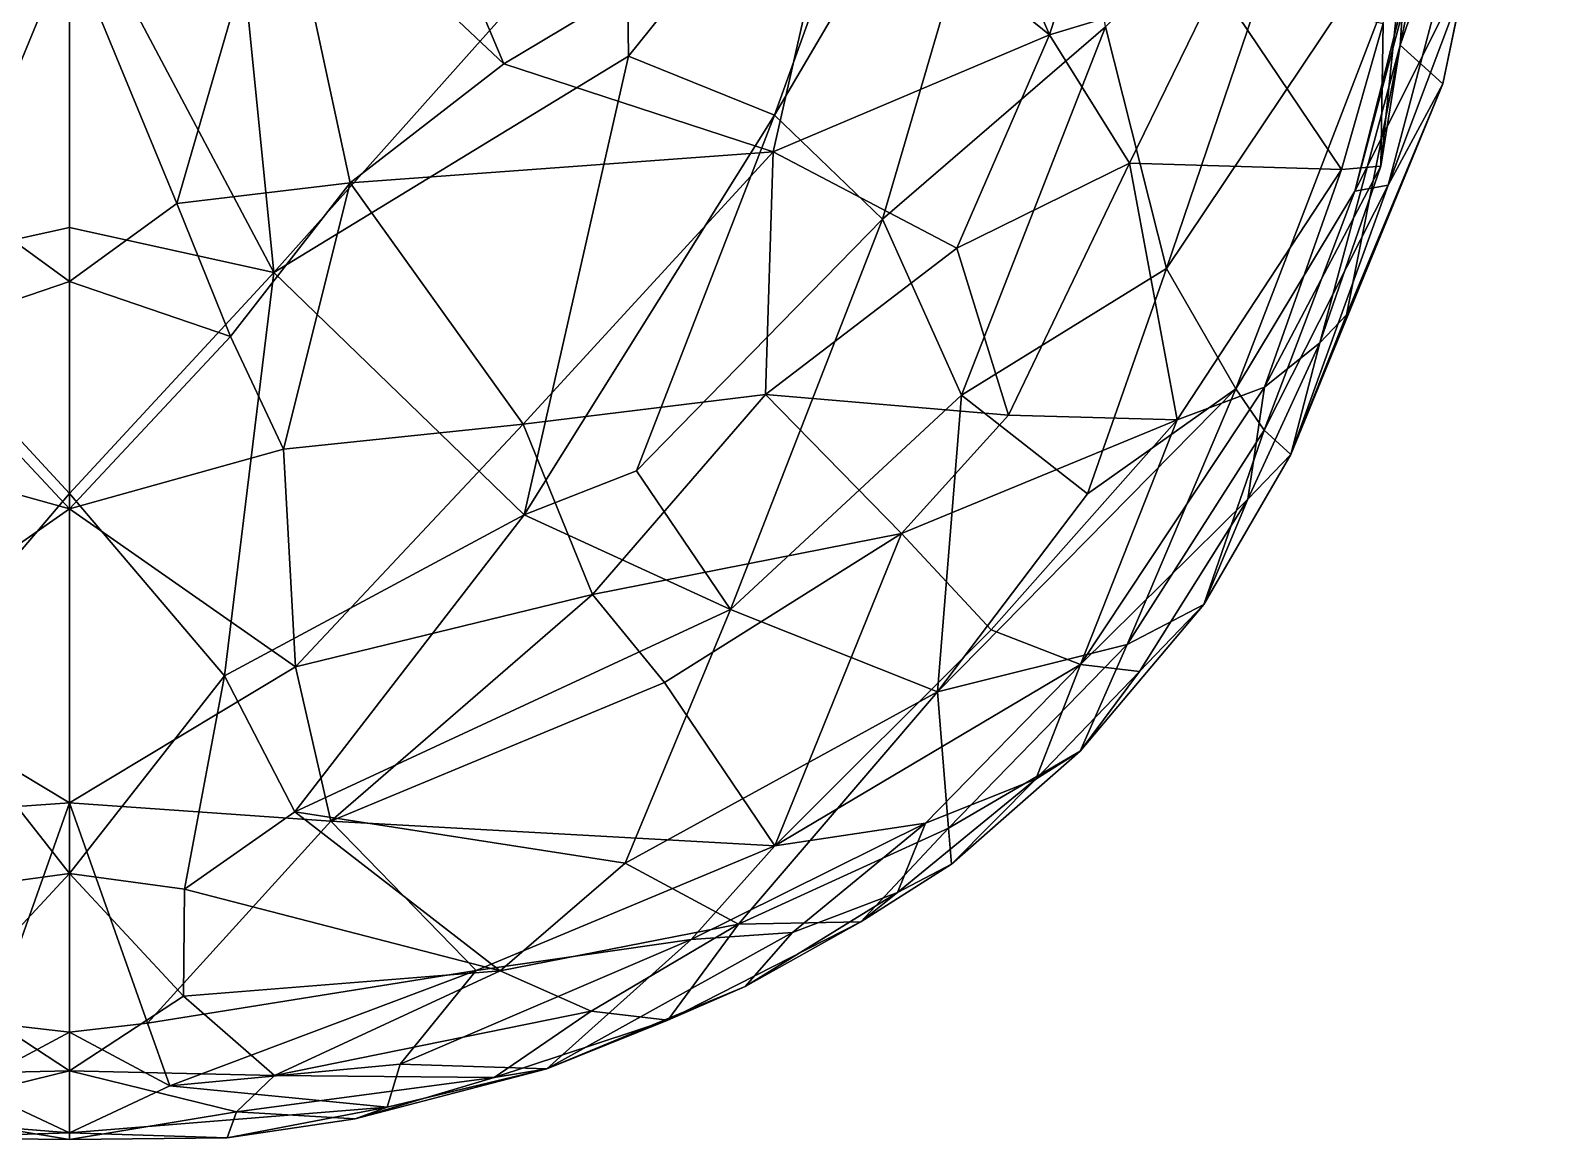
# Model space of a CAD drawing. Extents: x -0.4 to 0.4, y -0.75 to 1.84.
# Drawn here: x -0.0041 to 0.1536, y -0.7521 to -0.6369 of the extents above; entities that cross this region are included whole.
import ezdxf

# ---------------------------------------------------------------- set-up
doc = ezdxf.new("R2010")
doc.units = 0
doc.layers.add('MANATEE$$LWO', color=1, linetype='CONTINUOUS')

msp = doc.modelspace()

# ---------------------------------------------------------------- linework, layer by layer
at = {"layer": 'MANATEE$$LWO'}
for points in [[(0.15357, -0.59056, 0.01142), (0.13702, -0.65294, 0.00117), (0.1427, -0.6424, -0.01742)], [(0.13702, -0.65294, 0.00117), (0.15357, -0.59056, 0.01142), (0.14654, -0.62757, 0.03158)], [(0.15139, -0.60055, -0.01799), (0.15357, -0.59056, 0.01142), (0.1427, -0.6424, -0.01742)], [(0.07326, -0.64568, 0.13287), (0.10197, -0.59679, 0.17494), (0.08954, -0.60043, 0.17915)], [(0.07326, -0.64568, 0.13287), (0.08446, -0.65648, 0.10731), (0.10197, -0.59679, 0.17494)], [(0.08446, -0.65648, 0.10731), (0.10765, -0.6365, 0.10754), (0.10197, -0.59679, 0.17494)], [(0.0581, -0.63952, 0.15009), (0.08954, -0.60043, 0.17915), (0.05785, -0.62093, 0.17087)], [(0.08954, -0.60043, 0.17915), (0.0581, -0.63952, 0.15009), (0.07326, -0.64568, 0.13287)], [(0.14414, -0.60994, -0.04409), (0.15139, -0.60055, -0.01799), (0.13824, -0.63838, -0.05591)], [(0.15139, -0.60055, -0.01799), (0.1427, -0.6424, -0.01742), (0.13824, -0.63838, -0.05591)], [(0.08883, -0.60697, -0.18577), (0.10182, -0.63731, -0.17072), (0.0799, -0.61954, -0.18813)], [(0.10182, -0.63731, -0.17072), (0.08883, -0.60697, -0.18577), (0.11034, -0.61045, -0.16781)], [(0.02175, -0.61829, -0.18754), (0.03196, -0.6091, -0.18384), (0.04514, -0.64034, -0.18898)], [(0.04514, -0.64034, -0.18898), (0.03196, -0.6091, -0.18384), (0.0799, -0.61954, -0.18813)], [(0.13824, -0.63838, -0.05591), (0.13962, -0.6178, -0.06721), (0.14414, -0.60994, -0.04409)], [(0.11922, -0.63206, -0.15504), (0.10182, -0.63731, -0.17072), (0.11034, -0.61045, -0.16781)], [(0.13018, -0.61386, 0.10211), (0.10765, -0.6365, 0.10754), (0.11399, -0.6616, 0.06166)], [(0.13018, -0.61386, 0.10211), (0.11399, -0.6616, 0.06166), (0.14217, -0.61952, 0.07651)], [(0.13648, -0.63615, -0.11572), (0.13962, -0.6178, -0.06721), (0.13626, -0.65098, -0.09546)], [(0.13962, -0.6178, -0.06721), (0.13824, -0.63838, -0.05591), (0.13626, -0.65098, -0.09546)], [(0, -0.62779, -0.18791), (-0.01115, -0.65485, -0.18726), (-0.02175, -0.61829, -0.18754)], [(0.01115, -0.65485, -0.18726), (0, -0.62779, -0.18791), (0.02175, -0.61829, -0.18754)], [(0.01115, -0.65485, -0.18726), (0.02175, -0.61829, -0.18754), (0.02918, -0.65271, -0.18856)], [(0.04514, -0.64034, -0.18898), (0.02918, -0.65271, -0.18856), (0.02175, -0.61829, -0.18754)], [(0.05785, -0.62093, 0.17087), (0.0179, -0.6287, 0.17344), (0.02123, -0.66201, 0.13698)], [(0.02123, -0.66201, 0.13698), (0.0581, -0.63952, 0.15009), (0.05785, -0.62093, 0.17087)], [(0.04514, -0.64034, -0.18898), (0.0799, -0.61954, -0.18813), (0.07313, -0.64948, -0.18096)], [(0.10182, -0.63731, -0.17072), (0.07313, -0.64948, -0.18096), (0.0799, -0.61954, -0.18813)], [(0.11399, -0.6616, 0.06166), (0.12118, -0.67411, 0.02711), (0.14217, -0.61952, 0.07651)], [(0.13353, -0.65355, 0.02864), (0.14217, -0.61952, 0.07651), (0.12118, -0.67411, 0.02711)], [(0.13353, -0.65355, 0.02864), (0.14228, -0.62081, 0.0546), (0.14217, -0.61952, 0.07651)], [(0.13353, -0.65355, 0.02864), (0.14654, -0.62757, 0.03158), (0.14228, -0.62081, 0.0546)], [(0, -0.62198, 0.1821), (-0.02123, -0.66201, 0.13698), (0, -0.65735, 0.14253)], [(0, -0.62198, 0.1821), (-0.0179, -0.6287, 0.17344), (-0.02123, -0.66201, 0.13698)], [(0.02123, -0.66201, 0.13698), (0, -0.62198, 0.1821), (0, -0.65735, 0.14253)], [(0.0179, -0.6287, 0.17344), (0, -0.62198, 0.1821), (0.02123, -0.66201, 0.13698)], [(0, -0.62779, -0.18791), (0, -0.66295, -0.17677), (-0.01115, -0.65485, -0.18726)], [(0, -0.66295, -0.17677), (0, -0.62779, -0.18791), (0.01115, -0.65485, -0.18726)], [(0.13702, -0.65294, 0.00117), (0.14654, -0.62757, 0.03158), (0.13353, -0.65355, 0.02864)], [(0.11012, -0.65065, -0.15812), (0.10182, -0.63731, -0.17072), (0.11922, -0.63206, -0.15504)], [(0.11012, -0.65065, -0.15812), (0.11922, -0.63206, -0.15504), (0.13214, -0.65132, -0.12267)], [(0.11922, -0.63206, -0.15504), (0.13648, -0.63615, -0.11572), (0.13214, -0.65132, -0.12267)], [(0.09268, -0.67476, 0.0728), (0.10765, -0.6365, 0.10754), (0.08446, -0.65648, 0.10731)], [(0.09268, -0.67476, 0.0728), (0.11399, -0.6616, 0.06166), (0.10765, -0.6365, 0.10754)], [(0.13648, -0.63615, -0.11572), (0.13626, -0.65098, -0.09546), (0.13214, -0.65132, -0.12267)], [(0.07313, -0.64948, -0.18096), (0.10182, -0.63731, -0.17072), (0.09218, -0.65948, -0.16406)], [(0.11012, -0.65065, -0.15812), (0.09218, -0.65948, -0.16406), (0.10182, -0.63731, -0.17072)], [(0.13626, -0.65098, -0.09546), (0.13824, -0.63838, -0.05591), (0.12989, -0.66933, -0.08239)], [(0.13824, -0.63838, -0.05591), (0.13266, -0.66641, -0.04151), (0.12989, -0.66933, -0.08239)], [(0.13266, -0.66641, -0.04151), (0.13824, -0.63838, -0.05591), (0.1427, -0.6424, -0.01742)], [(0.02123, -0.66201, 0.13698), (0.04726, -0.68718, 0.09508), (0.0581, -0.63952, 0.15009)], [(0.04726, -0.68718, 0.09508), (0.07326, -0.64568, 0.13287), (0.0581, -0.63952, 0.15009)], [(0.07313, -0.64948, -0.18096), (0.02918, -0.65271, -0.18856), (0.04514, -0.64034, -0.18898)], [(0.1427, -0.6424, -0.01742), (0.12691, -0.68094, -0.03897), (0.13266, -0.66641, -0.04151)], [(0.13702, -0.65294, 0.00117), (0.12691, -0.68094, -0.03897), (0.1427, -0.6424, -0.01742)], [(0.05892, -0.68264, 0.09354), (0.07326, -0.64568, 0.13287), (0.04726, -0.68718, 0.09508)], [(0.08446, -0.65648, 0.10731), (0.07326, -0.64568, 0.13287), (0.05892, -0.68264, 0.09354)], [(0.02918, -0.65271, -0.18856), (0.07313, -0.64948, -0.18096), (0.04714, -0.67778, -0.17167)], [(0.0723, -0.67469, -0.16494), (0.04714, -0.67778, -0.17167), (0.07313, -0.64948, -0.18096)], [(0.0723, -0.67469, -0.16494), (0.07313, -0.64948, -0.18096), (0.09218, -0.65948, -0.16406)], [(0.09757, -0.67684, -0.14756), (0.09218, -0.65948, -0.16406), (0.11012, -0.65065, -0.15812)], [(0.11508, -0.67734, -0.12802), (0.09757, -0.67684, -0.14756), (0.11012, -0.65065, -0.15812)], [(0.11508, -0.67734, -0.12802), (0.11012, -0.65065, -0.15812), (0.13214, -0.65132, -0.12267)], [(0.13214, -0.65132, -0.12267), (0.13626, -0.65098, -0.09546), (0.12414, -0.67393, -0.10946)], [(0.13626, -0.65098, -0.09546), (0.12989, -0.66933, -0.08239), (0.12414, -0.67393, -0.10946)], [(0.13214, -0.65132, -0.12267), (0.12414, -0.67393, -0.10946), (0.11508, -0.67734, -0.12802)], [(0.01115, -0.65485, -0.18726), (0.02918, -0.65271, -0.18856), (0.01674, -0.66865, -0.18194)], [(0.01674, -0.66865, -0.18194), (0.02918, -0.65271, -0.18856), (0.02225, -0.68036, -0.17503)], [(0.02225, -0.68036, -0.17503), (0.02918, -0.65271, -0.18856), (0.04714, -0.67778, -0.17167)], [(0.12118, -0.67411, 0.02711), (0.12413, -0.67841, -0.00372), (0.13353, -0.65355, 0.02864)], [(0.13702, -0.65294, 0.00117), (0.12413, -0.67841, -0.00372), (0.12691, -0.68094, -0.03897)], [(0.12413, -0.67841, -0.00372), (0.13702, -0.65294, 0.00117), (0.13353, -0.65355, 0.02864)], [(0, -0.66295, -0.17677), (-0.01674, -0.66865, -0.18194), (-0.01115, -0.65485, -0.18726)], [(0.01674, -0.66865, -0.18194), (0, -0.66295, -0.17677), (0.01115, -0.65485, -0.18726)], [(0.05892, -0.68264, 0.09354), (0.06868, -0.69705, 0.06338), (0.08446, -0.65648, 0.10731)], [(0.09268, -0.67476, 0.0728), (0.08446, -0.65648, 0.10731), (0.06868, -0.69705, 0.06338)], [(0, -0.68499, 0.11162), (0, -0.65735, 0.14253), (-0.02123, -0.66201, 0.13698)], [(0, -0.65735, 0.14253), (0, -0.68499, 0.11162), (0.02123, -0.66201, 0.13698)], [(0.09757, -0.67684, -0.14756), (0.0723, -0.67469, -0.16494), (0.09218, -0.65948, -0.16406)], [(0, -0.68499, 0.11162), (-0.02123, -0.66201, 0.13698), (-0.01612, -0.70392, 0.08406)], [(0.02123, -0.66201, 0.13698), (0, -0.68499, 0.11162), (0.01612, -0.70392, 0.08406)], [(0.04726, -0.68718, 0.09508), (0.02123, -0.66201, 0.13698), (0.01612, -0.70392, 0.08406)], [(0.09268, -0.67476, 0.0728), (0.10578, -0.68501, 0.03537), (0.11399, -0.6616, 0.06166)], [(0.11399, -0.6616, 0.06166), (0.10578, -0.68501, 0.03537), (0.12118, -0.67411, 0.02711)], [(-0.01674, -0.66865, -0.18194), (0, -0.66295, -0.17677), (0, -0.68659, -0.16653)], [(0, -0.66295, -0.17677), (0.01674, -0.66865, -0.18194), (0, -0.68659, -0.16653)], [(0.12691, -0.68094, -0.03897), (0.12989, -0.66933, -0.08239), (0.13266, -0.66641, -0.04151)], [(0, -0.68659, -0.16653), (-0.02225, -0.68036, -0.17503), (-0.01674, -0.66865, -0.18194)], [(0.02225, -0.68036, -0.17503), (0, -0.68659, -0.16653), (0.01674, -0.66865, -0.18194)], [(0.12989, -0.66933, -0.08239), (0.12691, -0.68094, -0.03897), (0.12243, -0.68556, -0.08064)], [(0.12989, -0.66933, -0.08239), (0.12243, -0.68556, -0.08064), (0.12414, -0.67393, -0.10946)], [(0.12118, -0.67411, 0.02711), (0.09017, -0.7056, 0.02342), (0.10988, -0.70068, -0.01198)], [(0.09017, -0.7056, 0.02342), (0.12118, -0.67411, 0.02711), (0.10578, -0.68501, 0.03537)], [(0.10503, -0.70274, -0.0927), (0.11508, -0.67734, -0.12802), (0.12414, -0.67393, -0.10946)], [(0.10503, -0.70274, -0.0927), (0.12414, -0.67393, -0.10946), (0.12243, -0.68556, -0.08064)], [(0.10988, -0.70068, -0.01198), (0.12413, -0.67841, -0.00372), (0.12118, -0.67411, 0.02711)], [(0.04714, -0.67778, -0.17167), (0.0723, -0.67469, -0.16494), (0.05434, -0.69546, -0.15324)], [(0.08643, -0.68914, -0.142), (0.05434, -0.69546, -0.15324), (0.0723, -0.67469, -0.16494)], [(0.06868, -0.69705, 0.06338), (0.09017, -0.7056, 0.02342), (0.09268, -0.67476, 0.0728)], [(0.0723, -0.67469, -0.16494), (0.09757, -0.67684, -0.14756), (0.08643, -0.68914, -0.142)], [(0.09017, -0.7056, 0.02342), (0.10578, -0.68501, 0.03537), (0.09268, -0.67476, 0.0728)], [(0.02225, -0.68036, -0.17503), (0.04714, -0.67778, -0.17167), (0.02348, -0.703, -0.15567)], [(0.02348, -0.703, -0.15567), (0.04714, -0.67778, -0.17167), (0.05434, -0.69546, -0.15324)], [(0.08643, -0.68914, -0.142), (0.09757, -0.67684, -0.14756), (0.11508, -0.67734, -0.12802)], [(0.09575, -0.69916, -0.11459), (0.08643, -0.68914, -0.142), (0.11508, -0.67734, -0.12802)], [(0.11508, -0.67734, -0.12802), (0.10503, -0.70274, -0.0927), (0.09575, -0.69916, -0.11459)], [(0.10988, -0.70068, -0.01198), (0.11784, -0.69652, -0.03375), (0.12413, -0.67841, -0.00372)], [(0.11784, -0.69652, -0.03375), (0.12691, -0.68094, -0.03897), (0.12413, -0.67841, -0.00372)], [(0, -0.68659, -0.16653), (-0.02348, -0.703, -0.15567), (-0.02225, -0.68036, -0.17503)], [(0.02348, -0.703, -0.15567), (0, -0.68659, -0.16653), (0.02225, -0.68036, -0.17503)], [(0.12691, -0.68094, -0.03897), (0.11784, -0.69652, -0.03375), (0.12243, -0.68556, -0.08064)], [(0.04726, -0.68718, 0.09508), (0.06868, -0.69705, 0.06338), (0.05892, -0.68264, 0.09354)], [(-0.01612, -0.70392, 0.08406), (0, -0.72445, 0.05276), (0, -0.68499, 0.11162)], [(0, -0.72445, 0.05276), (0.01612, -0.70392, 0.08406), (0, -0.68499, 0.11162)], [(0.12243, -0.68556, -0.08064), (0.11117, -0.70347, -0.06564), (0.10503, -0.70274, -0.0927)], [(0.11117, -0.70347, -0.06564), (0.12243, -0.68556, -0.08064), (0.11784, -0.69652, -0.03375)], [(-0.02348, -0.703, -0.15567), (0, -0.68659, -0.16653), (0, -0.71712, -0.14321)], [(0, -0.68659, -0.16653), (0.02348, -0.703, -0.15567), (0, -0.71712, -0.14321)], [(0.02343, -0.71805, 0.0588), (0.04726, -0.68718, 0.09508), (0.01612, -0.70392, 0.08406)], [(0.06868, -0.69705, 0.06338), (0.04726, -0.68718, 0.09508), (0.02343, -0.71805, 0.0588)], [(0.08643, -0.68914, -0.142), (0.06182, -0.70463, -0.13748), (0.05434, -0.69546, -0.15324)], [(0.08643, -0.68914, -0.142), (0.0733, -0.72158, -0.09851), (0.06182, -0.70463, -0.13748)], [(0.0733, -0.72158, -0.09851), (0.08643, -0.68914, -0.142), (0.09575, -0.69916, -0.11459)], [(0.02348, -0.703, -0.15567), (0.05434, -0.69546, -0.15324), (0.02716, -0.71902, -0.13485)], [(0.02716, -0.71902, -0.13485), (0.05434, -0.69546, -0.15324), (0.06182, -0.70463, -0.13748)], [(0.10499, -0.71176, -0.03317), (0.11784, -0.69652, -0.03375), (0.10988, -0.70068, -0.01198)], [(0.11784, -0.69652, -0.03375), (0.10499, -0.71176, -0.03317), (0.11117, -0.70347, -0.06564)], [(0.02343, -0.71805, 0.0588), (0.05772, -0.7234, 0.02754), (0.06868, -0.69705, 0.06338)], [(0.05772, -0.7234, 0.02754), (0.09017, -0.7056, 0.02342), (0.06868, -0.69705, 0.06338)], [(0.0733, -0.72158, -0.09851), (0.09575, -0.69916, -0.11459), (0.10503, -0.70274, -0.0927)], [(0.09134, -0.71975, -0.01463), (0.10988, -0.70068, -0.01198), (0.09017, -0.7056, 0.02342)], [(0.10988, -0.70068, -0.01198), (0.09134, -0.71975, -0.01463), (0.10499, -0.71176, -0.03317)], [(-0.02348, -0.703, -0.15567), (0, -0.71712, -0.14321), (-0.02716, -0.71902, -0.13485)], [(0, -0.71712, -0.14321), (0.02348, -0.703, -0.15567), (0.02716, -0.71902, -0.13485)], [(0.10503, -0.70274, -0.0927), (0.08894, -0.71922, -0.08233), (0.0733, -0.72158, -0.09851)], [(0.08894, -0.71922, -0.08233), (0.10503, -0.70274, -0.0927), (0.10039, -0.71468, -0.06258)], [(0.11117, -0.70347, -0.06564), (0.10039, -0.71468, -0.06258), (0.10503, -0.70274, -0.0927)], [(0, -0.72445, 0.05276), (-0.01612, -0.70392, 0.08406), (-0.01194, -0.72609, 0.04791)], [(0.01612, -0.70392, 0.08406), (0, -0.72445, 0.05276), (0.01194, -0.72609, 0.04791)], [(0.02343, -0.71805, 0.0588), (0.01612, -0.70392, 0.08406), (0.01194, -0.72609, 0.04791)], [(0.10039, -0.71468, -0.06258), (0.11117, -0.70347, -0.06564), (0.10499, -0.71176, -0.03317)], [(0.06182, -0.70463, -0.13748), (0.0733, -0.72158, -0.09851), (0.02716, -0.71902, -0.13485)], [(0.05772, -0.7234, 0.02754), (0.06952, -0.72974, 0.00058), (0.09017, -0.7056, 0.02342)], [(0.06952, -0.72974, 0.00058), (0.09134, -0.71975, -0.01463), (0.09017, -0.7056, 0.02342)], [(0.09163, -0.72349, -0.03676), (0.10499, -0.71176, -0.03317), (0.09134, -0.71975, -0.01463)], [(0.09163, -0.72349, -0.03676), (0.10039, -0.71468, -0.06258), (0.10499, -0.71176, -0.03317)], [(0.10039, -0.71468, -0.06258), (0.09163, -0.72349, -0.03676), (0.08603, -0.72644, -0.05521)], [(0.10039, -0.71468, -0.06258), (0.08603, -0.72644, -0.05521), (0.08894, -0.71922, -0.08233)], [(-0.00812, -0.74002, -0.10396), (-0.02716, -0.71902, -0.13485), (0, -0.71712, -0.14321)], [(0, -0.71712, -0.14321), (0, -0.74094, -0.10367), (-0.00812, -0.74002, -0.10396)], [(0.02716, -0.71902, -0.13485), (0.00812, -0.74002, -0.10396), (0, -0.71712, -0.14321)], [(0, -0.74094, -0.10367), (0, -0.71712, -0.14321), (0.00812, -0.74002, -0.10396)], [(0.01194, -0.72609, 0.04791), (0.04474, -0.73459, 0.0148), (0.02343, -0.71805, 0.0588)], [(0.04474, -0.73459, 0.0148), (0.05772, -0.7234, 0.02754), (0.02343, -0.71805, 0.0588)], [(0.02716, -0.71902, -0.13485), (0.04225, -0.73454, -0.09669), (0.00812, -0.74002, -0.10396)], [(0.02716, -0.71902, -0.13485), (0.0733, -0.72158, -0.09851), (0.04225, -0.73454, -0.09669)], [(0.07513, -0.73061, -0.07032), (0.0646, -0.73134, -0.08436), (0.08894, -0.71922, -0.08233)], [(0.0646, -0.73134, -0.08436), (0.0733, -0.72158, -0.09851), (0.08894, -0.71922, -0.08233)], [(0.09134, -0.71975, -0.01463), (0.06952, -0.72974, 0.00058), (0.08223, -0.72949, -0.02939)], [(0.08894, -0.71922, -0.08233), (0.08603, -0.72644, -0.05521), (0.07513, -0.73061, -0.07032)], [(0.08223, -0.72949, -0.02939), (0.09163, -0.72349, -0.03676), (0.09134, -0.71975, -0.01463)], [(0.0733, -0.72158, -0.09851), (0.0646, -0.73134, -0.08436), (0.04225, -0.73454, -0.09669)], [(0.04474, -0.73459, 0.0148), (0.06952, -0.72974, 0.00058), (0.05772, -0.7234, 0.02754)], [(0.08223, -0.72949, -0.02939), (0.08603, -0.72644, -0.05521), (0.09163, -0.72349, -0.03676)], [(0, -0.72445, 0.05276), (-0.01194, -0.72609, 0.04791), (-0.01184, -0.73721, 0.02257)], [(-0.01184, -0.73721, 0.02257), (0, -0.74498, 0.00424), (0, -0.72445, 0.05276)], [(0.01194, -0.72609, 0.04791), (0, -0.72445, 0.05276), (0.01184, -0.73721, 0.02257)], [(0, -0.74498, 0.00424), (0.01184, -0.73721, 0.02257), (0, -0.72445, 0.05276)], [(0.04474, -0.73459, 0.0148), (0.01194, -0.72609, 0.04791), (0.01184, -0.73721, 0.02257)], [(0.07022, -0.7362, -0.04965), (0.08603, -0.72644, -0.05521), (0.08223, -0.72949, -0.02939)], [(0.07022, -0.7362, -0.04965), (0.07513, -0.73061, -0.07032), (0.08603, -0.72644, -0.05521)], [(0.04474, -0.73459, 0.0148), (0.05419, -0.73877, -0.00591), (0.06952, -0.72974, 0.00058)], [(0.05419, -0.73877, -0.00591), (0.06218, -0.73972, -0.02717), (0.06952, -0.72974, 0.00058)], [(0.08223, -0.72949, -0.02939), (0.06218, -0.73972, -0.02717), (0.07022, -0.7362, -0.04965)], [(0.06218, -0.73972, -0.02717), (0.08223, -0.72949, -0.02939), (0.06952, -0.72974, 0.00058)], [(0.03436, -0.74428, -0.0739), (0.04225, -0.73454, -0.09669), (0.0646, -0.73134, -0.08436)], [(0.03436, -0.74428, -0.0739), (0.0646, -0.73134, -0.08436), (0.0496, -0.74477, -0.04902)], [(0.07513, -0.73061, -0.07032), (0.0496, -0.74477, -0.04902), (0.0646, -0.73134, -0.08436)], [(0.0496, -0.74477, -0.04902), (0.07513, -0.73061, -0.07032), (0.07022, -0.7362, -0.04965)], [(0.00812, -0.74002, -0.10396), (0.04225, -0.73454, -0.09669), (0.01042, -0.74652, -0.08676)], [(0.04225, -0.73454, -0.09669), (0.03436, -0.74428, -0.0739), (0.01042, -0.74652, -0.08676)], [(0.0213, -0.74545, -0.00154), (0.04474, -0.73459, 0.0148), (0.01184, -0.73721, 0.02257)], [(0.05419, -0.73877, -0.00591), (0.04474, -0.73459, 0.0148), (0.0213, -0.74545, -0.00154)], [(-0.0213, -0.74545, -0.00154), (0, -0.74498, 0.00424), (-0.01184, -0.73721, 0.02257)], [(0, -0.74498, 0.00424), (0.0213, -0.74545, -0.00154), (0.01184, -0.73721, 0.02257)], [(0.0496, -0.74477, -0.04902), (0.07022, -0.7362, -0.04965), (0.06218, -0.73972, -0.02717)], [(0.05419, -0.73877, -0.00591), (0.0213, -0.74545, -0.00154), (0.04413, -0.74565, -0.02135)], [(0.04413, -0.74565, -0.02135), (0.06218, -0.73972, -0.02717), (0.05419, -0.73877, -0.00591)], [(0, -0.74094, -0.10367), (-0.01042, -0.74652, -0.08676), (-0.00812, -0.74002, -0.10396)], [(0.01042, -0.74652, -0.08676), (0, -0.74094, -0.10367), (0.00812, -0.74002, -0.10396)], [(0.06218, -0.73972, -0.02717), (0.04413, -0.74565, -0.02135), (0.0496, -0.74477, -0.04902)], [(0, -0.74094, -0.10367), (0, -0.75142, -0.07128), (-0.01042, -0.74652, -0.08676)], [(0, -0.75142, -0.07128), (0, -0.74094, -0.10367), (0.01042, -0.74652, -0.08676)], [(-0.01737, -0.74922, -0.01459), (0, -0.74498, 0.00424), (-0.0213, -0.74545, -0.00154)], [(0, -0.75212, -0.02751), (0, -0.74498, 0.00424), (-0.01737, -0.74922, -0.01459)], [(0, -0.74498, 0.00424), (0, -0.75212, -0.02751), (0.01737, -0.74922, -0.01459)], [(0, -0.74498, 0.00424), (0.01737, -0.74922, -0.01459), (0.0213, -0.74545, -0.00154)], [(0.01042, -0.74652, -0.08676), (0.03436, -0.74428, -0.0739), (0.03302, -0.74874, -0.05297)], [(0.01737, -0.74922, -0.01459), (0.04413, -0.74565, -0.02135), (0.0213, -0.74545, -0.00154)], [(0.0496, -0.74477, -0.04902), (0.04413, -0.74565, -0.02135), (0.02968, -0.74995, -0.03367)], [(0.03302, -0.74874, -0.05297), (0.0496, -0.74477, -0.04902), (0.02968, -0.74995, -0.03367)], [(0.0496, -0.74477, -0.04902), (0.03302, -0.74874, -0.05297), (0.03436, -0.74428, -0.0739)], [(-0.01042, -0.74652, -0.08676), (0, -0.75142, -0.07128), (-0.03302, -0.74874, -0.05297)], [(0, -0.75142, -0.07128), (0.01042, -0.74652, -0.08676), (0.03302, -0.74874, -0.05297)], [(0.02968, -0.74995, -0.03367), (0.04413, -0.74565, -0.02135), (0.01737, -0.74922, -0.01459)], [(-0.01638, -0.75194, -0.03749), (-0.03302, -0.74874, -0.05297), (0, -0.75142, -0.07128)], [(0.03302, -0.74874, -0.05297), (0.01638, -0.75194, -0.03749), (0, -0.75142, -0.07128)], [(0.03302, -0.74874, -0.05297), (0.02968, -0.74995, -0.03367), (0.01638, -0.75194, -0.03749)], [(-0.01737, -0.74922, -0.01459), (-0.01638, -0.75194, -0.03749), (0, -0.75212, -0.02751)], [(0.01638, -0.75194, -0.03749), (0.01737, -0.74922, -0.01459), (0, -0.75212, -0.02751)], [(0.02968, -0.74995, -0.03367), (0.01737, -0.74922, -0.01459), (0.01638, -0.75194, -0.03749)], [(-0.01638, -0.75194, -0.03749), (0, -0.75142, -0.07128), (0, -0.75212, -0.02751)], [(0, -0.75142, -0.07128), (0.01638, -0.75194, -0.03749), (0, -0.75212, -0.02751)]]:
    msp.add_3dface(points, dxfattribs=at)

doc.saveas('drawing.dxf')
